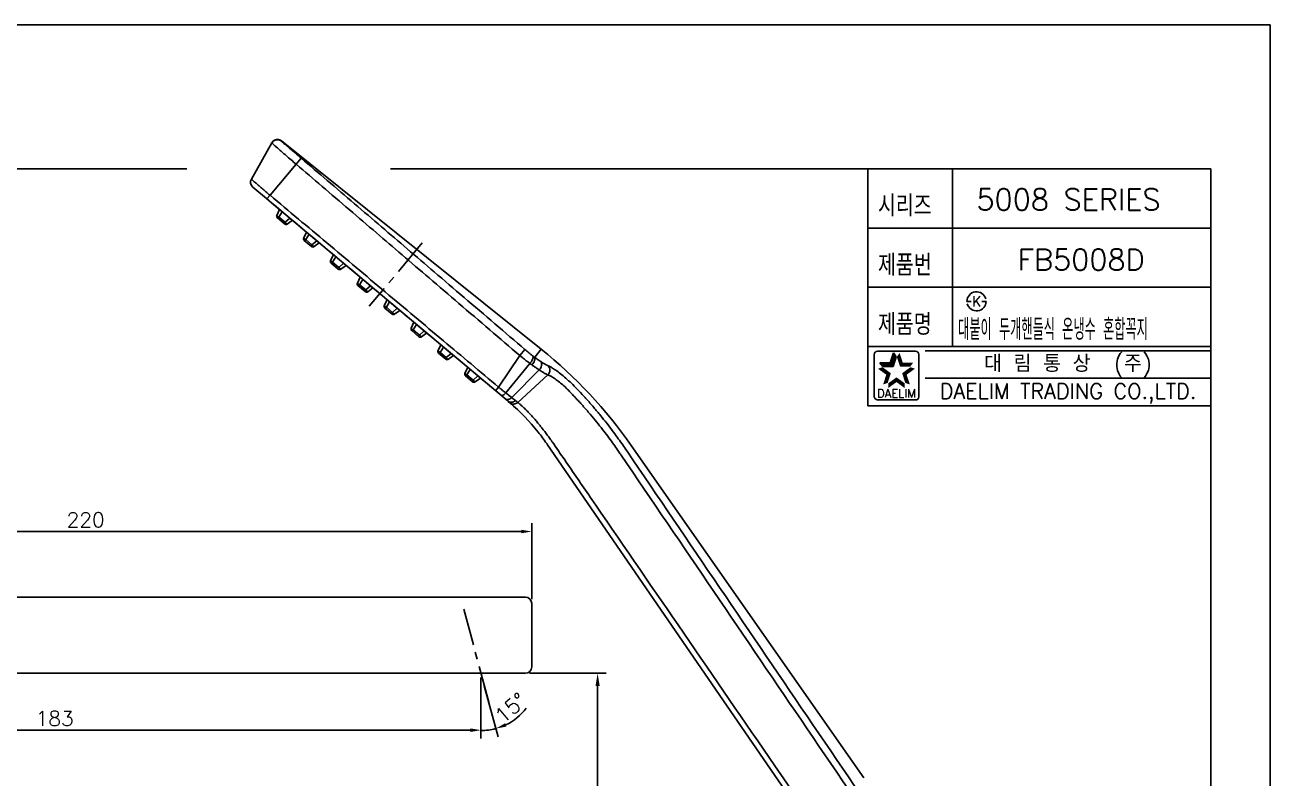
# Model space of a CAD drawing. Extents: x 2769 to 3363, y -5987 to -5567.
# Drawn here: x 3068.4 to 3362.7, y -5745.1 to -5567.2 of the extents above; entities that cross this region are included whole.
import ezdxf
from ezdxf.enums import TextEntityAlignment as Align

# ---------------------------------------------------------------- set-up
doc = ezdxf.new("R2010")
doc.units = 0
doc.header["$LTSCALE"] = 7
doc.header["$MEASUREMENT"] = 0
doc.linetypes.add('CENTER', pattern=[2, 1.25, -0.25, 0.25, -0.25])
doc.layers.get('0').update_dxf_attribs({"color": 2, "linetype": 'CONTINUOUS'})
for name, color, linetype in [('CEN', 1, 'CENTER'), ('CL', 1, 'CENTER'), ('D', 2, 'CONTINUOUS'), ('DIM', 2, 'CONTINUOUS')]:
    doc.layers.add(name, color=color, linetype=linetype)
doc.styles.add('GHS', font='ROMANS.shx', dxfattribs={"bigfont": 'GHS.shx'})
doc.styles.add('ROMANS', font='romans')

msp = doc.modelspace()

# ---------------------------------------------------------------- linework, layer by layer
for p, q in [((3362.65, -5567.18), (2768.65, -5567.18)), ((3362.65, -5987.18), (3362.65, -5567.18))]:
    msp.add_line(p, q)
at = {"color": 7, "linetype": 'Continuous'}
for p, q in [((3126.79, -5595.06), (3121.95, -5603.6)), ((3127.07, -5594.68), (3126.8, -5595.03)), ((3127.04, -5594.72), (3126.8, -5595.03)), ((3127.37, -5594.46), (3127.04, -5594.72)), ((3127.45, -5594.42), (3127.07, -5594.68)), ((3127.8, -5594.3), (3127.37, -5594.46)), ((3127.9, -5594.28), (3127.45, -5594.42)), ((3128.28, -5594.27), (3127.8, -5594.3)), ((3128.38, -5594.29), (3127.9, -5594.28)), ((3128.77, -5594.42), (3128.28, -5594.27)), ((3128.83, -5594.45), (3128.38, -5594.29)), ((3129.05, -5594.59), (3128.77, -5594.42)), ((3129.05, -5594.59), (3128.83, -5594.45)), ((3190.46, -5643.79), (3129.05, -5594.59)), ((3132.56, -5600.11), (3133.76, -5598.7)), ((3132.56, -5600.11), (3126.37, -5607.42)), ((3122.29, -5605.49), (3126, -5608.6)), ((3126.37, -5607.42), (3125.63, -5608.29)), ((3125.63, -5608.29), (3126.7, -5609.19)), ((3126.7, -5609.19), (3182.62, -5656.11)), ((3126.7, -5609.19), (3126.7, -5609.19)), ((3128.64, -5610.82), (3127.98, -5612.18)), ((3129.81, -5614.21), (3128.11, -5612.79)), ((3128.22, -5612.88), (3128.47, -5612.59)), ((3129.25, -5611.32), (3128.47, -5612.59)), ((3129.93, -5613.82), (3128.47, -5612.59)), ((3131.05, -5612.84), (3129.93, -5613.82)), ((3131.65, -5613.34), (3130.42, -5614.23)), ((3129.69, -5614.11), (3129.93, -5613.82)), ((3134.99, -5616.14), (3134.33, -5617.51)), ((3136.15, -5619.54), (3134.45, -5618.11)), ((3134.57, -5618.21), (3134.82, -5617.92)), ((3135.59, -5616.65), (3134.82, -5617.92)), ((3136.28, -5619.15), (3134.82, -5617.92)), ((3136.04, -5619.44), (3136.28, -5619.15)), ((3137.4, -5618.16), (3136.28, -5619.15)), ((3138, -5618.67), (3136.77, -5619.56)), ((3141.34, -5621.47), (3140.67, -5622.84)), ((3141.94, -5621.97), (3141.16, -5623.25)), ((3142.5, -5624.86), (3140.8, -5623.44)), ((3140.92, -5623.54), (3141.16, -5623.25)), ((3142.63, -5624.48), (3141.16, -5623.25)), ((3142.38, -5624.77), (3142.63, -5624.48)), ((3143.75, -5623.49), (3142.63, -5624.48)), ((3144.35, -5623.99), (3143.12, -5624.89)), ((3147.69, -5626.8), (3147.02, -5628.16)), ((3148.29, -5627.3), (3147.51, -5628.57)), ((3148.85, -5630.19), (3147.15, -5628.76)), ((3147.27, -5628.86), (3147.51, -5628.57)), ((3148.98, -5629.8), (3147.51, -5628.57)), ((3148.73, -5630.09), (3148.98, -5629.8)), ((3150.09, -5628.82), (3148.98, -5629.8)), ((3150.69, -5629.32), (3149.46, -5630.21)), ((3154.03, -5632.12), (3153.37, -5633.49)), ((3153.61, -5634.19), (3153.86, -5633.9)), ((3154.63, -5632.63), (3153.86, -5633.9)), ((3155.32, -5635.13), (3153.86, -5633.9)), ((3155.2, -5635.52), (3153.5, -5634.09)), ((3155.08, -5635.42), (3155.32, -5635.13)), ((3156.44, -5634.14), (3155.32, -5635.13)), ((3157.04, -5634.65), (3155.81, -5635.54)), ((3160.38, -5637.45), (3159.72, -5638.81)), ((3161.54, -5640.84), (3159.84, -5639.42)), ((3159.96, -5639.51), (3160.2, -5639.22)), ((3160.98, -5637.95), (3160.2, -5639.22)), ((3161.67, -5640.45), (3160.2, -5639.22)), ((3162.79, -5639.47), (3161.67, -5640.45)), ((3161.43, -5640.74), (3161.67, -5640.45)), ((3163.39, -5639.97), (3162.16, -5640.86)), ((3166.73, -5642.77), (3166.06, -5644.14)), ((3167.89, -5646.17), (3166.19, -5644.74)), ((3166.31, -5644.84), (3166.55, -5644.55)), ((3167.33, -5643.28), (3166.55, -5644.55)), ((3168.02, -5645.78), (3166.55, -5644.55)), ((3167.77, -5646.07), (3168.02, -5645.78)), ((3169.13, -5644.79), (3168.02, -5645.78)), ((3169.74, -5645.3), (3168.51, -5646.19)), ((3185.38, -5645.3), (3180.34, -5652.74)), ((3185.38, -5645.3), (3186.59, -5643.88)), ((3190.46, -5643.79), (3188.91, -5645.72)), ((3173.07, -5648.1), (3172.41, -5649.47)), ((3173.68, -5648.6), (3172.9, -5649.88)), ((3187.75, -5647.15), (3182.08, -5654.13)), ((3189.98, -5648.71), (3183.48, -5655.24)), ((3174.24, -5651.49), (3172.54, -5650.07)), ((3172.66, -5650.17), (3172.9, -5649.88)), ((3174.36, -5651.11), (3172.9, -5649.88)), ((3174.12, -5651.4), (3174.36, -5651.11)), ((3175.48, -5650.12), (3174.36, -5651.11)), ((3176.08, -5650.62), (3174.85, -5651.52)), ((3192.01, -5649.87), (3184.89, -5656.36)), ((3178.03, -5652.25), (3178.03, -5652.25)), ((3180.34, -5652.74), (3179.63, -5653.6)), ((3191.95, -5666.38), (3265.47, -5773.36)), ((3210.71, -5667.89), (3210.42, -5667.46)), ((3266.68, -5745.07), (3211.71, -5666.56)), ((3211.71, -5666.56), (3211.71, -5666.56)), ((3186.71, -5702.38), (2969.71, -5702.38)), ((3188.21, -5703.88), (3188.21, -5718.88)), ((3186.71, -5720.38), (3038.21, -5720.38))]:
    msp.add_line(p, q, dxfattribs=at)
at = {"color": 4}
for p, q in [((2799.65, -5601.18), (3106.71, -5601.18)), ((3154.8, -5601.18), (3348.65, -5601.18)), ((3348.65, -5601.18), (3348.65, -5976.18))]:
    msp.add_line(p, q, dxfattribs=at)
at = {"color": 7}
for p, q in [((3267.65, -5601.18), (3267.65, -5657.18)), ((3287.65, -5601.18), (3287.65, -5643.18)), ((3267.65, -5615.18), (3348.65, -5615.18)), ((3267.65, -5629.18), (3348.65, -5629.18)), ((3267.65, -5643.18), (3348.65, -5643.18)), ((3267.65, -5657.18), (3348.65, -5657.18))]:
    msp.add_line(p, q, dxfattribs=at)
at = {"color": 2, "linetype": 'Continuous'}
for p, q in [((3269.13, -5655.04), (3269.13, -5645.04)), ((3269.88, -5644.29), (3278.88, -5644.29)), ((3279.63, -5645.04), (3279.63, -5655.04)), ((3281.15, -5644.18), (3348.65, -5644.18)), ((3281.15, -5650.68), (3348.65, -5650.68)), ((3278.88, -5655.79), (3270.13, -5655.79))]:
    msp.add_line(p, q, dxfattribs=at)
at = {"color": 2}
for p, q in [((3272.89, -5647), (3273.64, -5644.69)), ((3273.56, -5647.91), (3274.31, -5645.61)), ((3274.31, -5645.61), (3273.64, -5644.69)), ((3270.47, -5647), (3272.89, -5647)), ((3271.13, -5647.91), (3270.47, -5647)), ((3271.13, -5647.91), (3273.56, -5647.91)), ((3185.71, -5686.88), (2970.71, -5686.88)), ((3188.21, -5702.88), (3188.21, -5684.88)), ((3176.21, -5721.38), (3176.21, -5735.81)), ((3177, -5723.35), (3180.23, -5735.37)), ((2995.71, -5733.81), (3173.71, -5733.81))]:
    msp.add_line(p, q, dxfattribs=at)
at = {"color": 7, "linetype": 'Continuous'}
for centre, radius, start, end in [((3128.11, -5595.77), 1.5, 51.3004, 150.5004), ((3123.26, -5604.34), 1.5, 150.5004, 229.9975), ((3128.43, -5612.4), 0.5, 154.0366, 230.0004), ((3130.13, -5613.83), 0.5, 230.0004, 305.9641), ((3134.78, -5617.73), 0.5, 154.0366, 230.0004), ((3136.48, -5619.16), 0.5, 230.0004, 305.9641), ((3141.12, -5623.05), 0.5, 154.0366, 230.0004), ((3142.82, -5624.48), 0.5, 230.0014, 305.9644), ((3147.47, -5628.38), 0.5, 154.0366, 230.0004), ((3149.17, -5629.81), 0.5, 230.0014, 305.9644), ((3153.82, -5633.71), 0.5, 154.0366, 230.0004), ((3155.52, -5635.13), 0.5, 230.0014, 305.9644), ((3160.17, -5639.03), 0.5, 154.0366, 230.0004), ((3161.87, -5640.46), 0.5, 230.0014, 305.9644), ((3166.51, -5644.36), 0.5, 154.0366, 230.0004), ((3168.21, -5645.78), 0.5, 230.0014, 305.9644), ((3172.86, -5649.68), 0.5, 154.0366, 230.0004), ((3174.56, -5651.11), 0.5, 230.0014, 305.9644), ((3186.71, -5703.88), 1.5, 0, 90), ((3186.71, -5718.88), 1.5, 270, 0)]:
    msp.add_arc(centre, radius, start, end, dxfattribs=at)
at = {"color": 2, "linetype": 'Continuous'}
for centre, radius, start, end in [((3269.88, -5645.04), 0.75, 90, 180), ((3278.88, -5645.04), 0.75, 0, 90), ((3270.01, -5654.92), 0.884, 188.1301, 278.1301), ((3278.88, -5655.04), 0.75, 270, 0)]:
    msp.add_arc(centre, radius, start, end, dxfattribs=at)
at = {"color": 2}
for start, end in [(295.6123, 322.3499), (270, 285)]:
    msp.add_arc((3176.21, -5720.38), 13.52, start, end, dxfattribs=at)
at = {"color": 7, "linetype": 'Continuous'}
for points, start_tangent, end_tangent in [([(3126.88, -5595.16), (3126.79, -5595.06)], (-0.866716, 0.498803), (0.492392, 0.870374)), ([(3126.79, -5595.06), (3127.12, -5594.66), (3127.57, -5594.39), (3128.08, -5594.3), (3128.6, -5594.39), (3129.05, -5594.65)], (0.49239, 0.870375), (0.767556, -0.640982)), ([(3132.56, -5600.11), (3131.34, -5599.07), (3130.15, -5598.04), (3129.18, -5597.19), (3128.42, -5596.53), (3127.77, -5595.96), (3127.23, -5595.48), (3126.88, -5595.16)], (-0.760844, 0.648935), (-0.866716, 0.498803)), ([(3129.05, -5594.65), (3129.05, -5594.62), (3129.05, -5594.59)], (-0.098374, 0.99515), (-0.127924, 0.991784)), ([(3133.76, -5598.7), (3132.78, -5597.85), (3131.82, -5597.03), (3131.02, -5596.34), (3130.4, -5595.81), (3129.88, -5595.35), (3129.42, -5594.97), (3129.14, -5594.72), (3129.05, -5594.65)], (-0.76023, 0.649654), (-0.089401, 0.995996)), ([(3186.59, -5643.88), (3179.51, -5637.82), (3172.2, -5631.56), (3165.17, -5625.55), (3158.78, -5620.08), (3152.72, -5614.9), (3146.31, -5609.42), (3139.88, -5603.92), (3133.76, -5598.7)], (-0.759608, 0.650382), (-0.760244, 0.649638)), ([(3185.38, -5645.3), (3178.3, -5639.24), (3170.98, -5632.98), (3163.95, -5626.96), (3157.56, -5621.5), (3151.5, -5616.31), (3145.1, -5610.83), (3138.67, -5605.33), (3132.56, -5600.11)], (-0.759717, 0.650253), (-0.760022, 0.649897)), ([(3121.95, -5603.6), (3122.06, -5603.71), (3122.38, -5604), (3122.9, -5604.46), (3123.6, -5605.06), (3124.44, -5605.78), (3125.37, -5606.58), (3126.37, -5607.42)], (-0.492404, -0.870367), (0.76472, -0.644362)), ([(3126.37, -5607.42), (3139.77, -5618.67), (3153.6, -5630.28), (3167.36, -5641.84), (3180.34, -5652.74)], (0.765833, -0.643039), (0.765803, -0.643075)), ([(3126, -5608.6), (3126.35, -5608.89), (3126.7, -5609.19)], (0.766049, -0.642783), (0.766011, -0.642828)), ([(3126.7, -5609.19), (3144.35, -5624), (3161.46, -5638.35), (3178.03, -5652.25)], (0.766025, -0.642811), (0.766029, -0.642807)), ([(3128.47, -5612.59), (3128.31, -5612.48), (3128.17, -5612.38), (3128.06, -5612.29), (3128, -5612.22), (3127.98, -5612.18)], (-0.83093, 0.556377), (0.439125, 0.898426)), ([(3130.42, -5614.23), (3130.38, -5614.22), (3130.31, -5614.17), (3130.2, -5614.08), (3130.07, -5613.96), (3129.93, -5613.82)], (-0.809708, -0.586833), (-0.692211, 0.721696)), ([(3134.82, -5617.92), (3134.66, -5617.81), (3134.52, -5617.7), (3134.41, -5617.61), (3134.34, -5617.55), (3134.33, -5617.51)], (-0.83093, 0.556377), (0.439125, 0.898426)), ([(3136.77, -5619.56), (3136.73, -5619.55), (3136.65, -5619.5), (3136.55, -5619.41), (3136.42, -5619.29), (3136.28, -5619.15)], (-0.809708, -0.586833), (-0.692211, 0.721696)), ([(3141.16, -5623.25), (3141, -5623.14), (3140.86, -5623.03), (3140.75, -5622.94), (3140.69, -5622.87), (3140.67, -5622.84)], (-0.83093, 0.556377), (0.439125, 0.898426)), ([(3143.12, -5624.89), (3143.08, -5624.88), (3143, -5624.82), (3142.89, -5624.73), (3142.77, -5624.61), (3142.63, -5624.48)], (-0.809708, -0.586833), (-0.692211, 0.721696)), ([(3147.51, -5628.57), (3147.35, -5628.46), (3147.21, -5628.35), (3147.1, -5628.26), (3147.04, -5628.2), (3147.02, -5628.16)], (-0.83093, 0.556377), (0.439125, 0.898426)), ([(3149.46, -5630.21), (3149.43, -5630.2), (3149.35, -5630.15), (3149.24, -5630.06), (3149.11, -5629.94), (3148.98, -5629.8)], (-0.809708, -0.586833), (-0.692211, 0.721696)), ([(3153.86, -5633.9), (3153.7, -5633.79), (3153.56, -5633.68), (3153.45, -5633.59), (3153.38, -5633.52), (3153.37, -5633.49)], (-0.83093, 0.556377), (0.439125, 0.898426)), ([(3155.81, -5635.54), (3155.77, -5635.53), (3155.7, -5635.48), (3155.59, -5635.39), (3155.46, -5635.27), (3155.32, -5635.13)], (-0.809708, -0.586833), (-0.692211, 0.721696)), ([(3160.2, -5639.22), (3160.05, -5639.11), (3159.9, -5639.01), (3159.8, -5638.92), (3159.73, -5638.85), (3159.72, -5638.81)], (-0.83093, 0.556377), (0.439125, 0.898426)), ([(3162.16, -5640.86), (3162.12, -5640.85), (3162.04, -5640.8), (3161.94, -5640.71), (3161.81, -5640.59), (3161.67, -5640.45)], (-0.809708, -0.586833), (-0.692211, 0.721696)), ([(3166.55, -5644.55), (3166.39, -5644.44), (3166.25, -5644.33), (3166.14, -5644.24), (3166.08, -5644.18), (3166.06, -5644.14)], (-0.83093, 0.556377), (0.439125, 0.898426)), ([(3168.51, -5646.19), (3168.47, -5646.18), (3168.39, -5646.13), (3168.28, -5646.04), (3168.15, -5645.92), (3168.02, -5645.78)], (-0.809708, -0.586833), (-0.692211, 0.721696)), ([(3187.75, -5647.15), (3187.07, -5646.64), (3186.46, -5646.17), (3185.9, -5645.72), (3185.38, -5645.3)], (-0.805079, 0.593168), (-0.773517, 0.633775)), ([(3188.52, -5645.44), (3187.97, -5645.02), (3187.47, -5644.61), (3187.01, -5644.24), (3186.59, -5643.88)], (-0.798881, 0.601489), (-0.759637, 0.650347)), ([(3187.75, -5647.15), (3188.12, -5646.67), (3188.4, -5646.17), (3188.54, -5645.74), (3188.52, -5645.44)], (0.667151, 0.744922), (-0.443188, 0.896429)), ([(3188.23, -5647.5), (3188.6, -5647.02), (3188.86, -5646.5), (3188.97, -5646.05), (3188.91, -5645.72)], (0.669299, 0.742993), (-0.508677, 0.860957)), ([(3188.91, -5645.72), (3188.71, -5645.58), (3188.52, -5645.44)], (-0.808137, 0.588994), (-0.798882, 0.601488)), ([(3190.37, -5646.74), (3189.94, -5646.46), (3189.46, -5646.12), (3188.91, -5645.72)], (-0.837045, 0.547135), (-0.808484, 0.588518)), ([(3211.71, -5666.56), (3190.46, -5643.79)], (-0.573582, 0.819148), (-0.780434, 0.625238)), ([(3188.23, -5647.5), (3187.99, -5647.33), (3187.75, -5647.15)], (-0.812919, 0.582377), (-0.805362, 0.592783)), ([(3189.98, -5648.71), (3189.46, -5648.36), (3188.88, -5647.96), (3188.23, -5647.5)], (-0.835525, 0.549453), (-0.812821, 0.582514)), ([(3189.98, -5648.71), (3190.33, -5648.22), (3190.53, -5647.67), (3190.54, -5647.15), (3190.37, -5646.74)], (0.686356, 0.727265), (-0.624614, 0.780934)), ([(3192.01, -5649.87), (3191.85, -5649.8), (3191.66, -5649.7), (3191.43, -5649.59), (3191.15, -5649.43), (3190.82, -5649.24), (3190.44, -5649), (3189.98, -5648.71)], (-0.922597, 0.385765), (-0.836426, 0.54808)), ([(3192.09, -5647.7), (3191.95, -5647.64), (3191.78, -5647.57), (3191.59, -5647.47), (3191.36, -5647.35), (3191.08, -5647.19), (3190.75, -5646.99), (3190.37, -5646.74)], (-0.934027, 0.357202), (-0.837996, 0.545677)), ([(3192.01, -5649.87), (3192.35, -5649.37), (3192.49, -5648.78), (3192.4, -5648.19), (3192.09, -5647.7)], (0.714628, 0.699505), (-0.703101, 0.71109)), ([(3198.89, -5653.17), (3197.57, -5651.85), (3196.26, -5650.64), (3195, -5649.59), (3193.86, -5648.73), (3192.87, -5648.09), (3192.09, -5647.7)], (-0.691365, 0.722506), (-0.932203, 0.361937)), ([(3172.9, -5649.88), (3172.74, -5649.76), (3172.6, -5649.66), (3172.49, -5649.57), (3172.43, -5649.5), (3172.41, -5649.47)], (-0.83093, 0.556377), (0.439125, 0.898426)), ([(3174.85, -5651.52), (3174.82, -5651.51), (3174.74, -5651.45), (3174.63, -5651.36), (3174.5, -5651.24), (3174.36, -5651.11)], (-0.809708, -0.586833), (-0.692211, 0.721696)), ([(3197.66, -5654.34), (3196.59, -5653.24), (3195.52, -5652.23), (3194.48, -5651.37), (3193.52, -5650.67), (3192.68, -5650.16), (3192.01, -5649.87)], (-0.677391, 0.735623), (-0.952681, 0.303973)), ([(3178.03, -5652.25), (3178.23, -5652.42), (3178.43, -5652.59), (3178.63, -5652.76)], (0.76605, -0.642781), (0.766006, -0.642833)), ([(3180.34, -5652.74), (3180.89, -5653.18), (3181.47, -5653.64), (3182.08, -5654.13)], (0.780443, -0.625227), (0.781001, -0.62453)), ([(3182.08, -5654.13), (3181.73, -5654.45), (3181.4, -5654.66), (3181.12, -5654.75), (3180.93, -5654.7)], (-0.701872, -0.712304), (-0.766049, 0.642782)), ([(3182.08, -5654.13), (3182.31, -5654.32), (3182.56, -5654.51), (3182.81, -5654.71), (3183.06, -5654.9), (3183.28, -5655.09), (3183.48, -5655.24)], (0.780709, -0.624895), (0.781918, -0.623381)), ([(3199.79, -5656.63), (3199.07, -5655.84), (3198.36, -5655.08), (3197.66, -5654.34)], (-0.670997, 0.74146), (-0.692353, 0.721559)), ([(3201.05, -5655.49), (3200.52, -5654.91), (3198.89, -5653.17)], (-0.669669, 0.74266), (-0.691352, 0.722519)), ([(3182.27, -5655.71), (3181.98, -5655.57)], (-0.979488, 0.201505), (-0.76605, 0.642782)), ([(3183.48, -5655.24), (3183.08, -5655.54), (3182.67, -5655.7), (3182.28, -5655.71), (3182.27, -5655.71)], (-0.730784, -0.682609), (-0.979488, 0.201505)), ([(3184.35, -5655.93), (3183.92, -5656.21), (3183.45, -5656.35), (3183, -5656.31), (3182.62, -5656.11)], (-0.740455, -0.672106), (-0.766037, 0.642796)), ([(3182.62, -5656.11), (3183.02, -5656.45)], (0.766047, -0.642785), (0.759492, -0.650517)), ([(3184.89, -5656.36), (3184.45, -5656.64), (3183.94, -5656.76), (3183.44, -5656.69), (3183.02, -5656.45)], (-0.744981, -0.667086), (-0.759565, 0.650432)), ([(3183.02, -5656.45), (3189.73, -5663.39)], (0.759492, -0.650517), (0.624588, -0.780954)), ([(3183.71, -5657.05), (3183.02, -5656.45)], (-0.747718, 0.664017), (-0.759492, 0.650517)), ([(3183.48, -5655.24), (3183.72, -5655.43), (3183.94, -5655.61), (3184.15, -5655.77), (3184.35, -5655.93)], (0.783976, -0.620791), (0.784932, -0.619582)), ([(3184.35, -5655.93), (3184.56, -5656.1), (3184.74, -5656.24), (3184.89, -5656.36)], (0.785194, -0.61925), (0.779036, -0.626979)), ([(3184.89, -5656.36), (3185.52, -5656.9), (3186.32, -5657.64), (3187.17, -5658.47), (3188.01, -5659.34), (3188.79, -5660.2), (3189.51, -5661.04), (3190.16, -5661.84), (3190.74, -5662.59)], (0.765983, -0.642861), (0.599713, -0.800215)), ([(3209.03, -5668.41), (3208.08, -5667.03), (3207.03, -5665.56), (3205.87, -5663.99), (3204.59, -5662.32), (3203.16, -5660.54), (3201.57, -5658.64), (3199.79, -5656.63)], (-0.561733, 0.827319), (-0.670535, 0.741878)), ([(3210.42, -5667.46), (3209.45, -5666.06), (3208.39, -5664.57), (3207.22, -5662.98), (3205.91, -5661.28), (3204.47, -5659.47), (3202.85, -5657.55), (3201.05, -5655.49)], (-0.562048, 0.827105), (-0.669492, 0.742819)), ([(3189.73, -5663.39), (3191.73, -5666.07)], (0.624588, -0.780954), (0.572486, -0.819915)), ([(3190.74, -5662.59), (3191.44, -5663.49), (3192.13, -5664.4), (3192.79, -5665.33)], (0.624897, -0.780707), (0.573032, -0.819533)), ([(3191.73, -5666.07), (3191.95, -5666.38)], (0.572486, -0.819915), (0.566411, -0.824123)), ([(3192.79, -5665.33), (3192.9, -5665.49), (3193.01, -5665.65)], (0.57393, -0.818905), (0.567843, -0.823137)), ([(3193.01, -5665.65), (3195.99, -5669.96), (3198.99, -5674.33), (3202.04, -5678.77)], (0.567944, -0.823067), (0.566267, -0.824222)), ([(3209.32, -5668.83), (3209.18, -5668.62), (3209.03, -5668.41)], (-0.561721, 0.827326), (-0.561833, 0.827251)), ([(3275.59, -5766.28), (3253.28, -5733.49), (3231.2, -5701.01), (3209.32, -5668.83)], (-0.562454, 0.826829), (-0.562161, 0.827028)), ([(3276.94, -5765.36), (3254.65, -5732.56), (3232.57, -5700.08), (3210.71, -5667.89)], (-0.562135, 0.827045), (-0.561908, 0.8272)), ([(3202.04, -5678.77), (3222.78, -5708.95), (3244.27, -5740.23), (3266.53, -5772.62)], (0.566334, -0.824176), (0.566325, -0.824182))]:
    msp.add_spline(points, degree=3, dxfattribs=dict(at, start_tangent=start_tangent, end_tangent=end_tangent))
at = {"color": 2}
for points in [[(3272.89, -5647), (3273.56, -5647.91), (3273.64, -5644.69), (3274.31, -5645.61)], [(3275.12, -5644.69), (3274.46, -5645.61), (3275.87, -5647), (3275.21, -5647.91)], [(3271.97, -5649.83), (3273.05, -5649.48), (3270.01, -5648.4), (3271.09, -5648.05)], [(3270.47, -5647), (3271.13, -5647.91), (3272.89, -5647), (3273.56, -5647.91)], [(3275.87, -5647), (3275.21, -5647.91), (3278.3, -5647), (3277.63, -5647.91)], [(3278.75, -5648.4), (3277.68, -5648.05), (3276.79, -5649.83), (3275.71, -5649.48)], [(3271.22, -5652.13), (3272.3, -5651.78), (3271.97, -5649.83), (3273.05, -5649.48)], [(3274.38, -5651.58), (3274.38, -5650.45), (3272.42, -5653), (3272.42, -5651.87)], [(3276.34, -5653), (3276.34, -5651.87), (3274.38, -5651.58), (3274.38, -5650.45)], [(3276.79, -5649.83), (3275.71, -5649.48), (3277.54, -5652.13), (3276.46, -5651.78)], [(3185.71, -5686.46), (3185.71, -5687.29), (3188.21, -5686.88)], [(3173.71, -5733.4), (3173.71, -5734.23), (3176.21, -5733.81)], [(3182.2, -5732.96), (3181.91, -5732.18), (3179.71, -5733.44)]]:
    msp.add_solid(points, dxfattribs=at)
at = {"layer": 'CEN'}
msp.add_line((3178.04, -5727.2), (3171.82, -5703.99), dxfattribs=at)
at = {"layer": 'CL'}
msp.add_line((3162.33, -5618.7), (3149.82, -5633.61), dxfattribs=at)
at = {"layer": 'D', "color": 2}
for p, q in [((3187.71, -5720.38), (3205.76, -5720.38)), ((3203.76, -5723.38), (3203.76, -5809.38))]:
    msp.add_line(p, q, dxfattribs=at)
msp.add_solid([(3203.26, -5723.38), (3204.26, -5723.38), (3203.76, -5720.38)], dxfattribs=at)
at = {"layer": 'DIM'}
for p, q in [((3291.04, -5632.5), (3291.54, -5632.5)), ((3291.54, -5632.5), (3292.04, -5632.5)), ((3295.04, -5632.5), (3294.54, -5632.5)), ((3295.54, -5632.5), (3295.04, -5632.5))]:
    msp.add_line(p, q, dxfattribs=at)
for start, end in [(15, 180), (195, 0)]:
    msp.add_arc((3293.29, -5632.5), 2.25, start, end, dxfattribs=at)

# ---------------------------------------------------------------- texts
at = {"color": 7, "style": 'GHS'}
msp.add_text('5008 SERIES', height=5, dxfattribs=at).set_placement((3293.27, -5610.94))
msp.add_text('FB5008D', height=5, dxfattribs=at).set_placement((3318.02, -5622.65), align=Align.MIDDLE)
at = {"style": 'GHS', "width": 0.5}
msp.add_text('대붙이 두개핸들식 온냉수 혼합꼭지', height=5, dxfattribs=at).set_placement((3288.95, -5641.62))
at = {"color": 7, "linetype": 'Continuous'}
for s, height, style, p in [('대 림 통 상  (주)', 4, 'GHS', (3314.92, -5647.48)), ('DAELIM TRADING CO.,LTD.', 3.6, 'ROMANS', (3314.92, -5654.25))]:
    msp.add_text(s, height=height, dxfattribs=dict(at, style=style)).set_placement(p, align=Align.MIDDLE)
at = {"color": 2, "linetype": 'Continuous', "style": 'ROMANS'}
msp.add_text('DAELIM', height=2, dxfattribs=at).set_placement((3274.38, -5655.24), align=Align.CENTER)
at = {"color": 2, "char_height": 3.5, "attachment_point": 5, "style": 'GHS'}
for s, insert in [('\\A1;220', (3082.8, -5684.13)), ('183', (3075.46, -5731.06))]:
    msp.add_mtext(s, dxfattribs=dict(at, insert=insert))
at = {"color": 2, "insert": (3183.21, -5728.56), "char_height": 3.5, "attachment_point": 5, "rotation": 40.5819, "style": 'GHS'}
msp.add_mtext('\\A1;15%%D', dxfattribs=at)
at = {"layer": 'DIM', "style": 'GHS', "width": 0.8}
for s, p in [('시리즈', (3270, -5612.45)), ('제품번', (3270, -5626.45)), ('제품명', (3270, -5640.45))]:
    msp.add_text(s, height=5, dxfattribs=at).set_placement(p)
at = {"layer": 'DIM', "style": 'GHS'}
msp.add_text('K', height=2.39, dxfattribs=at).set_placement((3293.29, -5632.5), align=Align.MIDDLE)

doc.saveas('drawing.dxf')
